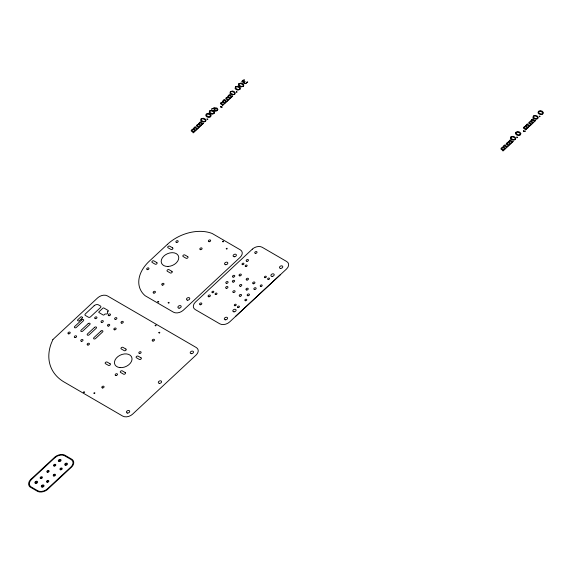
<?xml version="1.0" encoding="UTF-8"?>
<svg xmlns="http://www.w3.org/2000/svg" width="572" height="572" viewBox="0 0 572 572"><rect width="100%" height="100%" fill="white"/><g stroke="black" fill="none" stroke-linecap="round" stroke-linejoin="round"><path stroke-width="0.86" d="M235.743 316.223L280.359 274.696M59.03 460.567C60.317 462.183 60.625 458.63 59.03 460.567M42.006 486.093C43.293 487.709 43.601 484.155 42.006 486.093M54.24 465.208C55.055 466.28 55.277 463.971 54.24 465.208M40.855 477.663C41.642 478.75 41.935 476.419 40.855 477.663M47.261 481.381C48.019 482.475 48.355 480.144 47.261 481.381M83.541 392.185C84.556 393.65 85.006 390.54 83.541 392.185M168.175 302.767C169.162 304.283 169.705 301.115 168.175 302.767M53.954 475.139C54.669 476.262 55.091 473.923 53.954 475.139M194.33 127.341L194.809 127.656L193.243 128.35L193.071 129.336L191.456 130.016L191.155 130.924L193.315 132.489C192.163 134.07 195.874 130.552 194.044 131.796L191.849 130.552L192.07 129.958L193.193 129.501L195.116 130.759C193.972 132.447 197.776 128.807 195.831 130.087L193.722 128.893L193.872 128.278L195.002 127.806L196.982 129.093C195.774 130.673 199.471 127.191 197.783 128.371C195.123 128.371 196.339 125.518 194.33 127.341M199.621 122.415L200.1 122.73L198.534 123.423L198.362 124.417L196.739 125.096L196.446 125.997L198.606 127.57C197.454 129.143 201.158 125.633 199.335 126.877L197.14 125.633L197.361 125.032L198.484 124.582L200.407 125.84C199.263 127.52 203.067 123.888 201.122 125.168L199.013 123.967L199.163 123.352L200.293 122.887L202.273 124.167C201.065 125.747 204.762 122.265 203.067 123.452C200.415 123.445 201.623 120.592 199.621 122.415M223.609 100.086L224.088 100.4L222.522 101.094L222.351 102.088L220.735 102.767L220.434 103.668L222.594 105.241C221.443 106.814 225.146 103.303 223.323 104.547L221.128 103.303L221.35 102.703L222.472 102.252L224.396 103.511C223.252 105.191 227.055 101.559 225.111 102.838L223.001 101.637L223.151 101.022L224.281 100.558L226.262 101.837C225.053 103.418 228.75 99.936 227.055 101.122C224.403 101.115 225.611 98.262 223.609 100.086M228.893 95.166L229.379 95.481L227.813 96.175L227.642 97.161L226.019 97.841L225.725 98.749L227.885 100.315C226.734 101.895 230.437 98.377 228.614 99.621L226.419 98.377L226.641 97.776L227.763 97.326L229.679 98.584C228.543 100.264 232.346 96.632 230.402 97.912L228.285 96.711L228.442 96.103L229.572 95.631L231.553 96.918C230.344 98.491 234.041 95.016 232.346 96.196C229.694 96.196 230.902 93.336 228.893 95.166M504.082 145.438L504.561 145.753L502.995 146.446L502.824 147.433L501.208 148.112L500.908 149.02L503.067 150.593C501.916 152.166 505.619 148.648 503.796 149.893L501.601 148.656L501.823 148.055L502.945 147.597L504.869 148.863C503.725 150.543 507.528 146.904 505.584 148.184L503.474 146.99L503.625 146.375L504.754 145.903L506.735 147.19C505.526 148.77 509.223 145.288 507.528 146.468C504.876 146.468 506.091 143.615 504.082 145.438M509.366 140.512L509.852 140.834L508.286 141.52L508.115 142.514L506.492 143.193L506.199 144.101L508.358 145.667C507.207 147.24 510.91 143.729 509.087 144.973L506.892 143.729L507.114 143.129L508.236 142.678L510.152 143.937C509.016 145.617 512.819 141.985 510.875 143.265L508.765 142.063L508.916 141.448L510.045 140.984L512.026 142.264C510.817 143.844 514.514 140.362 512.819 141.549C510.167 141.541 511.375 138.689 509.366 140.512M526.562 124.517L527.041 124.832L525.475 125.525L525.303 126.512L523.68 127.191L523.387 128.099L525.546 129.665C524.395 131.238 528.099 127.728 526.276 128.972L524.081 127.728L524.302 127.127L525.425 126.677L527.348 127.935C526.161 129.601 530.087 126.055 528.063 127.263L525.954 126.062L526.104 125.454L527.234 124.982L529.214 126.269C528.006 127.842 531.703 124.367 530.008 125.547C527.355 125.547 528.564 122.687 526.562 124.517M531.846 119.591L532.332 119.905L530.766 120.599L530.594 121.586L528.971 122.265L528.678 123.173L530.837 124.746C529.679 126.319 533.39 122.801 531.567 124.045L529.372 122.808L529.593 122.208L530.709 121.75L532.632 123.016C531.488 124.696 535.292 121.057 533.354 122.336L531.238 121.142L531.395 120.528L532.525 120.056L534.505 121.343C533.297 122.923 536.994 119.441 535.299 120.62C532.646 120.62 533.855 117.768 531.846 119.591M35.621 482.296C36.579 484.091 37.473 480.501 35.621 482.296M47.562 471.399C48.177 472.565 48.763 470.227 47.562 471.399M93.944 393.121C94.773 394.68 95.553 391.555 93.944 393.121M157.808 301.766C158.63 303.324 159.409 300.2 157.808 301.766M155.169 325.482C155.999 327.041 156.778 323.916 155.169 325.482M222.558 241.491C223.387 243.05 224.167 239.925 222.558 241.491M65.451 464.214C66.395 466.008 67.303 462.419 65.451 464.214M214.85 108.959L214.607 110.01L215.215 110.575L217.045 110.503L217.281 109.538L216.495 108.73L214.85 108.959M201.101 118.926L200.679 120.47L201.773 121.607L203.167 122.108L205.562 121.471L206.07 120.141L204.876 118.761L203.16 118.225L201.101 118.926M206.199 114.178L205.784 115.723L206.871 116.86L208.265 117.36L210.66 116.724L211.168 115.394L209.974 114.014L208.258 113.478L206.199 114.178M209.602 111.011L209.18 112.562L210.267 113.699L211.669 114.2L214.064 113.556L214.572 112.226L213.37 110.846L211.661 110.31L209.602 111.011M230.38 91.67L229.958 93.215L231.045 94.359L232.447 94.859L234.842 94.216L235.349 92.886L234.148 91.506L232.439 90.969L230.38 91.67M235.478 86.923L235.063 88.474L236.15 89.611L237.544 90.111L239.94 89.468L240.447 88.138L239.253 86.758L237.537 86.222L235.478 86.923M238.882 83.755L238.46 85.307L239.546 86.444L240.948 86.944L243.343 86.308L243.851 84.971L242.65 83.598L240.941 83.054L238.882 83.755M510.853 137.023L510.431 138.567L511.518 139.704L512.92 140.204L515.315 139.568L515.822 138.238L514.621 136.858L512.912 136.322L510.853 137.023M515.951 132.275L515.536 133.819L516.623 134.963L518.017 135.464L520.413 134.82L520.92 133.49L519.726 132.111L518.01 131.574L515.951 132.275M533.333 116.095L532.911 117.646L533.998 118.783L535.399 119.283L537.794 118.64L538.302 117.31L537.101 115.93L535.392 115.394L533.333 116.095M538.431 111.347L538.016 112.898L539.103 114.035L540.497 114.536L542.892 113.892L543.4 112.562L542.206 111.182L540.49 110.646L538.431 111.347M158.866 332.661C159.552 334.305 160.596 331.138 158.866 332.661M226.255 248.663C226.941 250.314 227.985 247.147 226.255 248.663M60.668 468.861C61.154 470.084 61.955 467.753 60.668 468.861M243.572 82.025L243.851 83.505L245.409 83.662L247.74 82.018L247.19 81.796L246.553 82.933L245.567 83.398L244.687 83.233L244.273 82.711L245.066 81.331L243.729 81.81L242.514 81.203L244.623 79.973L243.357 79.98L241.713 81.481L242.049 82.096L243.572 82.025M217.825 109.281L217.281 110.575L215.801 111.247L214.364 111.004L213.728 110.089L215.429 108.394C213.535 107.357 208.437 111.075 214.057 107.772L216.91 108.022L217.825 109.281M52.91 339.525L51.115 343.772A58.301 40.347 -23.6 0 0 65.079 382.575L122.723 416.101A7.243 5.012 -23.6 0 0 132.525 414.221L196.117 355.019A7.25 5.019 -23.6 0 0 196.332 347.569L107.5 295.938A7.214 4.998 -23.6 0 0 97.726 297.812L52.91 339.525M220.606 106.378L220.656 107.229C225.046 106.556 219.798 107.922 221.521 106.463L220.606 106.378M523.552 130.809L523.609 131.653C527.992 130.959 522.772 132.382 524.474 130.895L523.552 130.809M207.035 119.033L207.386 119.641L207.922 119.14L207.035 119.033M236.315 91.777L236.658 92.385L237.194 91.885L236.315 91.777M516.788 137.13L517.131 137.738L517.667 137.237L516.788 137.13M539.267 116.209L539.611 116.81L540.147 116.309L539.267 116.209M30.952 479.243L30.287 479.929A8.008 5.541 -23.6 0 0 30.08 487.015L37.866 491.541A8.008 5.541 -23.6 0 0 47.197 489.754L72.065 466.602A8.008 5.541 -23.6 0 0 72.272 459.509L64.486 454.983A8.008 5.541 -23.6 0 0 55.162 456.778L30.952 479.243M82.318 317.939L79.351 320.706A0.808 0.558 -23.6 0 1 78.264 320.921L77.656 320.563A0.808 0.558 -23.6 0 1 77.678 319.848L80.724 317.01A0.808 0.558 -23.6 0 1 81.66 316.831L82.339 317.224A0.808 0.558 -23.6 0 1 82.318 317.939M94.173 305.72L85.4 313.885A1.516 1.051 -23.6 0 0 85.357 315.444L88.46 317.245A1.516 1.051 -23.6 0 0 90.512 316.852L100.457 307.593A1.516 1.051 -23.6 0 0 100.508 306.034L98.527 304.883A3.217 2.224 -23.6 0 0 94.173 305.72M81.76 319.92L74.732 326.462A1.208 0.837 -23.6 0 0 74.696 327.706A1.208 0.837 -23.6 0 0 76.333 327.391L83.362 320.849A1.208 0.837 -23.6 0 0 83.398 319.605A1.208 0.837 -23.6 0 0 81.76 319.92M167.367 244.387L149.299 261.204A35.664 24.689 -23.6 0 0 145.209 295.774L173.423 312.162A7.257 5.019 -23.6 0 0 183.24 310.281L240.133 257.328A7.257 5.019 -23.6 0 0 240.347 249.864L212.133 233.469A35.643 24.675 -23.6 0 0 167.367 244.387M88.167 323.638L81.138 330.18A1.208 0.837 -23.6 0 0 81.102 331.424A1.208 0.837 -23.6 0 0 82.74 331.109L89.761 324.567A1.208 0.837 -23.6 0 0 89.804 323.323A1.208 0.837 -23.6 0 0 88.167 323.638M108.072 311.154L107.343 311.84L107.729 312.92A1.208 0.837 -23.6 0 1 106.542 314.021L105.019 313.999L104.197 314.772A0.808 0.558 -23.6 0 1 103.103 314.979L98.885 312.498A0.808 0.558 -23.6 0 1 99.027 311.769L102.91 308.158A0.808 0.558 -23.6 0 1 103.854 307.979L108.094 310.439A0.808 0.558 -23.6 0 1 108.072 311.154M94.566 327.356L87.537 333.898A1.208 0.837 -23.6 0 0 87.502 335.142A1.208 0.837 -23.6 0 0 89.139 334.827L96.167 328.285A1.208 0.837 -23.6 0 0 96.203 327.041A1.208 0.837 -23.6 0 0 94.566 327.356M100.965 331.074L93.937 337.616A1.208 0.837 -23.6 0 0 93.901 338.86A1.208 0.837 -23.6 0 0 95.538 338.545L102.567 332.003A1.208 0.837 -23.6 0 0 102.602 330.759A1.208 0.837 -23.6 0 0 100.965 331.074M252.338 249.142L195.445 302.095A7.257 5.019 -23.6 0 0 195.224 309.552L219.784 323.823A7.293 5.048 -23.6 0 0 229.658 321.929L286.515 269.004A7.257 5.019 -23.6 0 0 286.736 261.54L262.155 247.254A7.257 5.019 -23.6 0 0 252.338 249.142M54.891 457.714L31.46 479.515A7.257 5.019 -23.6 0 0 31.245 486.979L37.645 490.697A7.257 5.019 -23.6 0 0 47.469 488.817L70.892 467.009A7.257 5.019 -23.6 0 0 71.107 459.545L64.707 455.827A7.257 5.019 -23.6 0 0 54.891 457.714M243.121 86.236L241.942 86.565L240.276 85.879L239.153 85.056L239.067 83.841L240.726 83.634L242.07 84.256L243.114 85.028L243.121 86.236M239.725 89.404L238.538 89.733L236.88 89.039L235.757 88.224L235.671 87.008L237.323 86.801L238.674 87.416L239.711 88.195L239.725 89.404M234.62 94.151L233.44 94.48L231.782 93.787L230.659 92.971L230.566 91.756L232.225 91.549L233.576 92.163L234.613 92.943L234.62 94.151M213.842 113.492L212.662 113.821L211.004 113.127L209.874 112.312L209.788 111.097L211.447 110.889L212.798 111.504L213.835 112.284L213.842 113.492M210.446 116.659L209.259 116.981L207.6 116.295L206.478 115.472L206.392 114.257L208.044 114.05L209.395 114.672L210.432 115.444L210.446 116.659M205.348 121.407L204.161 121.729L202.502 121.042L201.38 120.22L201.287 119.005L202.946 118.797L204.297 119.419L205.334 120.191L205.348 121.407M542.678 113.828L541.491 114.157L539.832 113.463L538.71 112.648L538.624 111.433L540.275 111.225L541.627 111.847L542.664 112.62L542.678 113.828M537.573 118.576L536.393 118.904L534.727 118.211L533.604 117.396L533.519 116.18L535.178 115.973L536.529 116.588L537.566 117.367L537.573 118.576M520.198 134.756L519.011 135.078L517.353 134.391L516.23 133.569L516.144 132.361L517.796 132.153L519.147 132.768L520.184 133.541L520.198 134.756M515.093 139.504L513.913 139.825L512.255 139.139L511.132 138.317L511.039 137.101L512.698 136.894L514.049 137.516L515.086 138.288L515.093 139.504M172.608 247.855L169.727 246.182A1.23 0.851 -23.6 0 0 168.068 246.503A1.23 0.851 -23.6 0 0 168.032 247.769L170.914 249.442A1.23 0.851 -23.6 0 0 172.572 249.12A1.23 0.851 -23.6 0 0 172.608 247.855M187.73 256.642L184.849 254.969A1.23 0.851 -23.6 0 0 183.19 255.291A1.23 0.851 -23.6 0 0 183.154 256.549L186.029 258.229A1.23 0.851 -23.6 0 0 187.695 257.908A1.23 0.851 -23.6 0 0 187.73 256.642M156.799 262.577L153.918 260.903A1.23 0.851 -23.6 0 0 152.259 261.218A1.23 0.851 -23.6 0 0 152.216 262.484L155.098 264.157A1.23 0.851 -23.6 0 0 156.764 263.835A1.23 0.851 -23.6 0 0 156.799 262.577M171.922 271.357L169.04 269.684A1.23 0.851 -23.6 0 0 167.381 270.005A1.23 0.851 -23.6 0 0 167.339 271.271L170.22 272.944A1.23 0.851 -23.6 0 0 171.886 272.622A1.23 0.851 -23.6 0 0 171.922 271.357M125.876 349.049L123.001 347.376A1.23 0.851 -23.6 0 0 121.335 347.697A1.23 0.851 -23.6 0 0 121.3 348.963L124.181 350.636A1.23 0.851 -23.6 0 0 125.84 350.314A1.23 0.851 -23.6 0 0 125.876 349.049M140.998 357.836L138.117 356.163A1.23 0.851 -23.6 0 0 136.458 356.485A1.23 0.851 -23.6 0 0 136.422 357.743L139.303 359.423A1.23 0.851 -23.6 0 0 140.962 359.102A1.23 0.851 -23.6 0 0 140.998 357.836M110.067 363.771L107.186 362.09A1.23 0.851 -23.6 0 0 105.527 362.412A1.23 0.851 -23.6 0 0 105.491 363.678L108.365 365.351A1.23 0.851 -23.6 0 0 110.031 365.029A1.23 0.851 -23.6 0 0 110.067 363.771M125.189 372.551L122.308 370.878A1.23 0.851 -23.6 0 0 120.649 371.199A1.23 0.851 -23.6 0 0 120.606 372.465L123.488 374.138A1.23 0.851 -23.6 0 0 125.154 373.816A1.23 0.851 -23.6 0 0 125.189 372.551M54.197 466.073A1.208 0.837 -23.6 0 0 55.82 464.843A1.208 0.837 -23.6 0 0 53.99 464.607A1.208 0.837 -23.6 0 0 54.197 466.073M60.661 469.798A1.208 0.837 -23.6 0 0 62.212 468.518A1.208 0.837 -23.6 0 0 60.339 468.368A1.208 0.837 -23.6 0 0 60.661 469.798M53.839 476.011A1.208 0.837 -23.6 0 0 55.534 474.846A1.208 0.837 -23.6 0 0 53.761 474.51A1.208 0.837 -23.6 0 0 53.839 476.011M47.655 472.308A1.208 0.837 -23.6 0 0 49.099 470.963A1.208 0.837 -23.6 0 0 47.176 470.935A1.208 0.837 -23.6 0 0 47.655 472.308M40.791 478.528A1.208 0.837 -23.6 0 0 42.435 477.32A1.208 0.837 -23.6 0 0 40.619 477.055A1.208 0.837 -23.6 0 0 40.791 478.528M47.176 482.246A1.208 0.837 -23.6 0 0 48.842 481.052A1.208 0.837 -23.6 0 0 47.04 480.766A1.208 0.837 -23.6 0 0 47.176 482.246M35.872 483.397A1.451 1.001 -23.6 0 0 37.616 481.774A1.451 1.001 -23.6 0 0 35.307 481.746A1.451 1.001 -23.6 0 0 35.872 483.397M42.121 487.101A1.451 1.001 -23.6 0 0 44.044 485.614A1.451 1.001 -23.6 0 0 41.835 485.356A1.451 1.001 -23.6 0 0 42.121 487.101M59.145 461.583A1.451 1.001 -23.6 0 0 61.068 460.088A1.451 1.001 -23.6 0 0 58.852 459.838A1.451 1.001 -23.6 0 0 59.145 461.583M65.694 465.308A1.451 1.001 -23.6 0 0 67.439 463.692A1.451 1.001 -23.6 0 0 65.136 463.656A1.451 1.001 -23.6 0 0 65.694 465.308M108.258 326.097A1.208 0.837 -23.6 0 0 109.71 324.753A1.208 0.837 -23.6 0 0 107.786 324.732A1.208 0.837 -23.6 0 0 108.258 326.097M81.56 341.312A1.208 0.837 -23.6 0 0 83.011 339.968A1.208 0.837 -23.6 0 0 81.088 339.94A1.208 0.837 -23.6 0 0 81.56 341.312M95.481 318.675A1.208 0.837 -23.6 0 0 96.933 317.324A1.208 0.837 -23.6 0 0 95.009 317.303A1.208 0.837 -23.6 0 0 95.481 318.675M115.422 319.441A1.208 0.837 -23.6 0 0 116.867 318.089A1.208 0.837 -23.6 0 0 114.943 318.068A1.208 0.837 -23.6 0 0 115.422 319.441M109.016 315.715A1.208 0.837 -23.6 0 0 110.468 314.371A1.208 0.837 -23.6 0 0 108.544 314.343A1.208 0.837 -23.6 0 0 109.016 315.715M68.74 333.869A1.208 0.837 -23.6 0 0 70.192 332.518A1.208 0.837 -23.6 0 0 68.268 332.496A1.208 0.837 -23.6 0 0 68.74 333.869M75.146 337.587A1.208 0.837 -23.6 0 0 76.591 336.236A1.208 0.837 -23.6 0 0 74.667 336.214A1.208 0.837 -23.6 0 0 75.146 337.587M159.488 383.376A1.723 1.194 -23.6 0 0 161.554 381.445A1.723 1.194 -23.6 0 0 158.809 381.417A1.723 1.194 -23.6 0 0 159.488 383.376M139.639 353.503A1.208 0.837 -23.6 0 0 141.091 352.159A1.208 0.837 -23.6 0 0 139.168 352.13A1.208 0.837 -23.6 0 0 139.639 353.503M153.024 341.048A1.208 0.837 -23.6 0 0 154.476 339.697A1.208 0.837 -23.6 0 0 152.552 339.675A1.208 0.837 -23.6 0 0 153.024 341.048M116.002 375.511A1.208 0.837 -23.6 0 0 117.453 374.159A1.208 0.837 -23.6 0 0 115.523 374.138A1.208 0.837 -23.6 0 0 116.002 375.511M127.585 413.063A1.723 1.194 -23.6 0 0 129.658 411.139A1.723 1.194 -23.6 0 0 126.905 411.111A1.723 1.194 -23.6 0 0 127.585 413.063M102.617 387.966A1.208 0.837 -23.6 0 0 104.061 386.622A1.208 0.837 -23.6 0 0 102.138 386.601A1.208 0.837 -23.6 0 0 102.617 387.966M191.384 353.682A1.723 1.194 -23.6 0 0 193.45 351.759A1.723 1.194 -23.6 0 0 190.705 351.723A1.723 1.194 -23.6 0 0 191.384 353.682M119.884 367.603A9.188 6.364 -23.6 0 0 131.968 358.072A9.188 6.364 -23.6 0 0 117.882 356.613A9.188 6.364 -23.6 0 0 119.884 367.603M87.959 345.038A1.208 0.837 -23.6 0 0 89.411 343.686A1.208 0.837 -23.6 0 0 87.487 343.665A1.208 0.837 -23.6 0 0 87.959 345.038M121.822 323.159A1.208 0.837 -23.6 0 0 123.273 321.807A1.208 0.837 -23.6 0 0 121.343 321.786A1.208 0.837 -23.6 0 0 121.822 323.159M114.665 329.822A1.208 0.837 -23.6 0 0 116.109 328.471A1.208 0.837 -23.6 0 0 114.185 328.45A1.208 0.837 -23.6 0 0 114.665 329.822M101.837 322.401A1.208 0.837 -23.6 0 0 103.282 321.056A1.208 0.837 -23.6 0 0 101.358 321.035A1.208 0.837 -23.6 0 0 101.837 322.401M162.548 285.113A1.208 0.837 -23.6 0 0 163.992 283.769A1.208 0.837 -23.6 0 0 162.069 283.748A1.208 0.837 -23.6 0 0 162.548 285.113M225.725 264.729A1.723 1.194 -23.6 0 0 227.792 262.805A1.723 1.194 -23.6 0 0 225.046 262.77A1.723 1.194 -23.6 0 0 225.725 264.729M200.615 249.678A1.208 0.837 -23.6 0 0 202.066 248.327A1.208 0.837 -23.6 0 0 200.143 248.305A1.208 0.837 -23.6 0 0 200.615 249.678M187.645 300.171A1.723 1.194 -23.6 0 0 189.718 298.248A1.723 1.194 -23.6 0 0 186.972 298.219A1.723 1.194 -23.6 0 0 187.645 300.171M167.903 266.459A9.188 6.364 -23.6 0 0 178.414 255.934A9.188 6.364 -23.6 0 0 163.606 256.313A9.188 6.364 -23.6 0 0 167.903 266.459M179.072 308.158A1.723 1.194 -23.6 0 0 181.138 306.234A1.723 1.194 -23.6 0 0 178.392 306.206A1.723 1.194 -23.6 0 0 179.072 308.158M153.968 293.1A1.208 0.837 -23.6 0 0 155.412 291.756A1.208 0.837 -23.6 0 0 153.489 291.727A1.208 0.837 -23.6 0 0 153.968 293.1M209.18 241.706A1.208 0.837 -23.6 0 0 210.632 240.354A1.208 0.837 -23.6 0 0 208.708 240.333A1.208 0.837 -23.6 0 0 209.18 241.706M234.284 256.764A1.723 1.194 -23.6 0 0 236.35 254.84A1.723 1.194 -23.6 0 0 233.605 254.805A1.723 1.194 -23.6 0 0 234.284 256.764M176.705 242.478A1.208 0.837 -23.6 0 0 178.149 241.127A1.208 0.837 -23.6 0 0 176.226 241.105A1.208 0.837 -23.6 0 0 176.705 242.478M147.361 269.655A1.208 0.837 -23.6 0 0 148.963 268.418A1.208 0.837 -23.6 0 0 147.126 268.204A1.208 0.837 -23.6 0 0 147.361 269.655M246.99 261.325A1.208 0.837 -23.6 0 0 248.441 259.974A1.208 0.837 -23.6 0 0 246.511 259.953A1.208 0.837 -23.6 0 0 246.99 261.325M272.086 276.39A1.723 1.194 -23.6 0 0 274.152 274.467A1.723 1.194 -23.6 0 0 271.407 274.431A1.723 1.194 -23.6 0 0 272.086 276.39M234.005 311.833A1.723 1.194 -23.6 0 0 236.072 309.91A1.723 1.194 -23.6 0 0 233.326 309.874A1.723 1.194 -23.6 0 0 234.005 311.833M208.887 296.789A1.208 0.837 -23.6 0 0 210.339 295.438A1.208 0.837 -23.6 0 0 208.415 295.417A1.208 0.837 -23.6 0 0 208.887 296.789M225.461 319.812A1.723 1.194 -23.6 0 0 227.527 317.889A1.723 1.194 -23.6 0 0 224.782 317.86A1.723 1.194 -23.6 0 0 225.461 319.812M200.343 304.769A1.208 0.837 -23.6 0 0 201.787 303.417A1.208 0.837 -23.6 0 0 199.864 303.396A1.208 0.837 -23.6 0 0 200.343 304.769M280.673 268.418A1.723 1.194 -23.6 0 0 282.74 266.495A1.723 1.194 -23.6 0 0 279.994 266.459A1.723 1.194 -23.6 0 0 280.673 268.418M255.555 253.375A1.208 0.837 -23.6 0 0 257.007 252.023A1.208 0.837 -23.6 0 0 255.083 252.002A1.208 0.837 -23.6 0 0 255.555 253.375M264.979 277.692A1.015 0.701 -23.6 0 0 266.337 276.655A1.015 0.701 -23.6 0 0 264.793 276.469A1.015 0.701 -23.6 0 0 264.979 277.692M268.325 279.558A1.015 0.701 -23.6 0 0 269.505 278.407A1.015 0.701 -23.6 0 0 267.875 278.428A1.015 0.701 -23.6 0 0 268.325 279.558M234.978 305.734A1.015 0.701 -23.6 0 0 236.193 304.604A1.015 0.701 -23.6 0 0 234.577 304.583A1.015 0.701 -23.6 0 0 234.978 305.734M237.995 307.579A1.015 0.701 -23.6 0 0 239.425 306.599A1.015 0.701 -23.6 0 0 237.931 306.32A1.015 0.701 -23.6 0 0 237.995 307.579M260.932 286.415A1.015 0.701 -23.6 0 0 262.155 285.278A1.015 0.701 -23.6 0 0 260.532 285.256A1.015 0.701 -23.6 0 0 260.932 286.415M245.538 300.743A1.015 0.701 -23.6 0 0 246.761 299.606A1.015 0.701 -23.6 0 0 245.145 299.585A1.015 0.701 -23.6 0 0 245.538 300.743M212.57 292.714A1.015 0.701 -23.6 0 0 213.792 291.584A1.015 0.701 -23.6 0 0 212.176 291.563A1.015 0.701 -23.6 0 0 212.57 292.714M215.773 294.573A1.015 0.701 -23.6 0 0 216.988 293.443A1.015 0.701 -23.6 0 0 215.372 293.422A1.015 0.701 -23.6 0 0 215.773 294.573M245.888 266.538A1.015 0.701 -23.6 0 0 247.111 265.408A1.015 0.701 -23.6 0 0 245.495 265.387A1.015 0.701 -23.6 0 0 245.888 266.538M242.65 264.679A1.015 0.701 -23.6 0 0 243.915 263.578A1.015 0.701 -23.6 0 0 242.321 263.499A1.015 0.701 -23.6 0 0 242.65 264.679M233.133 277.113A1.208 0.837 -23.6 0 0 234.792 275.911A1.208 0.837 -23.6 0 0 232.983 275.632A1.208 0.837 -23.6 0 0 233.133 277.113M226.648 283.354A1.208 0.837 -23.6 0 0 228.064 281.989A1.208 0.837 -23.6 0 0 226.126 282.003A1.208 0.837 -23.6 0 0 226.648 283.354M247.876 295.76A1.208 0.837 -23.6 0 0 249.442 294.487A1.208 0.837 -23.6 0 0 247.576 294.33A1.208 0.837 -23.6 0 0 247.876 295.76M254.461 289.518A1.208 0.837 -23.6 0 0 256.149 288.345A1.208 0.837 -23.6 0 0 254.361 288.023A1.208 0.837 -23.6 0 0 254.461 289.518M233.619 292.521A1.208 0.837 -23.6 0 0 235.071 291.169A1.208 0.837 -23.6 0 0 233.14 291.148A1.208 0.837 -23.6 0 0 233.619 292.521M226.469 288.338A1.208 0.837 -23.6 0 0 227.921 286.987A1.208 0.837 -23.6 0 0 225.99 286.965A1.208 0.837 -23.6 0 0 226.469 288.338M240.068 296.246A1.208 0.837 -23.6 0 0 241.52 294.895A1.208 0.837 -23.6 0 0 239.589 294.873A1.208 0.837 -23.6 0 0 240.068 296.246M240.319 286.286A1.208 0.837 -23.6 0 0 241.763 284.935A1.208 0.837 -23.6 0 0 239.84 284.913A1.208 0.837 -23.6 0 0 240.319 286.286M233.169 282.103A1.208 0.837 -23.6 0 0 234.613 280.752A1.208 0.837 -23.6 0 0 232.69 280.73A1.208 0.837 -23.6 0 0 233.169 282.103M246.768 290.011A1.208 0.837 -23.6 0 0 248.212 288.66A1.208 0.837 -23.6 0 0 246.289 288.638A1.208 0.837 -23.6 0 0 246.768 290.011M247.011 280.051A1.208 0.837 -23.6 0 0 248.455 278.707A1.208 0.837 -23.6 0 0 246.532 278.678A1.208 0.837 -23.6 0 0 247.011 280.051M239.861 275.876A1.208 0.837 -23.6 0 0 241.312 274.524A1.208 0.837 -23.6 0 0 239.382 274.503A1.208 0.837 -23.6 0 0 239.861 275.876M253.46 283.783A1.208 0.837 -23.6 0 0 254.905 282.432A1.208 0.837 -23.6 0 0 252.981 282.411A1.208 0.837 -23.6 0 0 253.46 283.783"/></g></svg>
